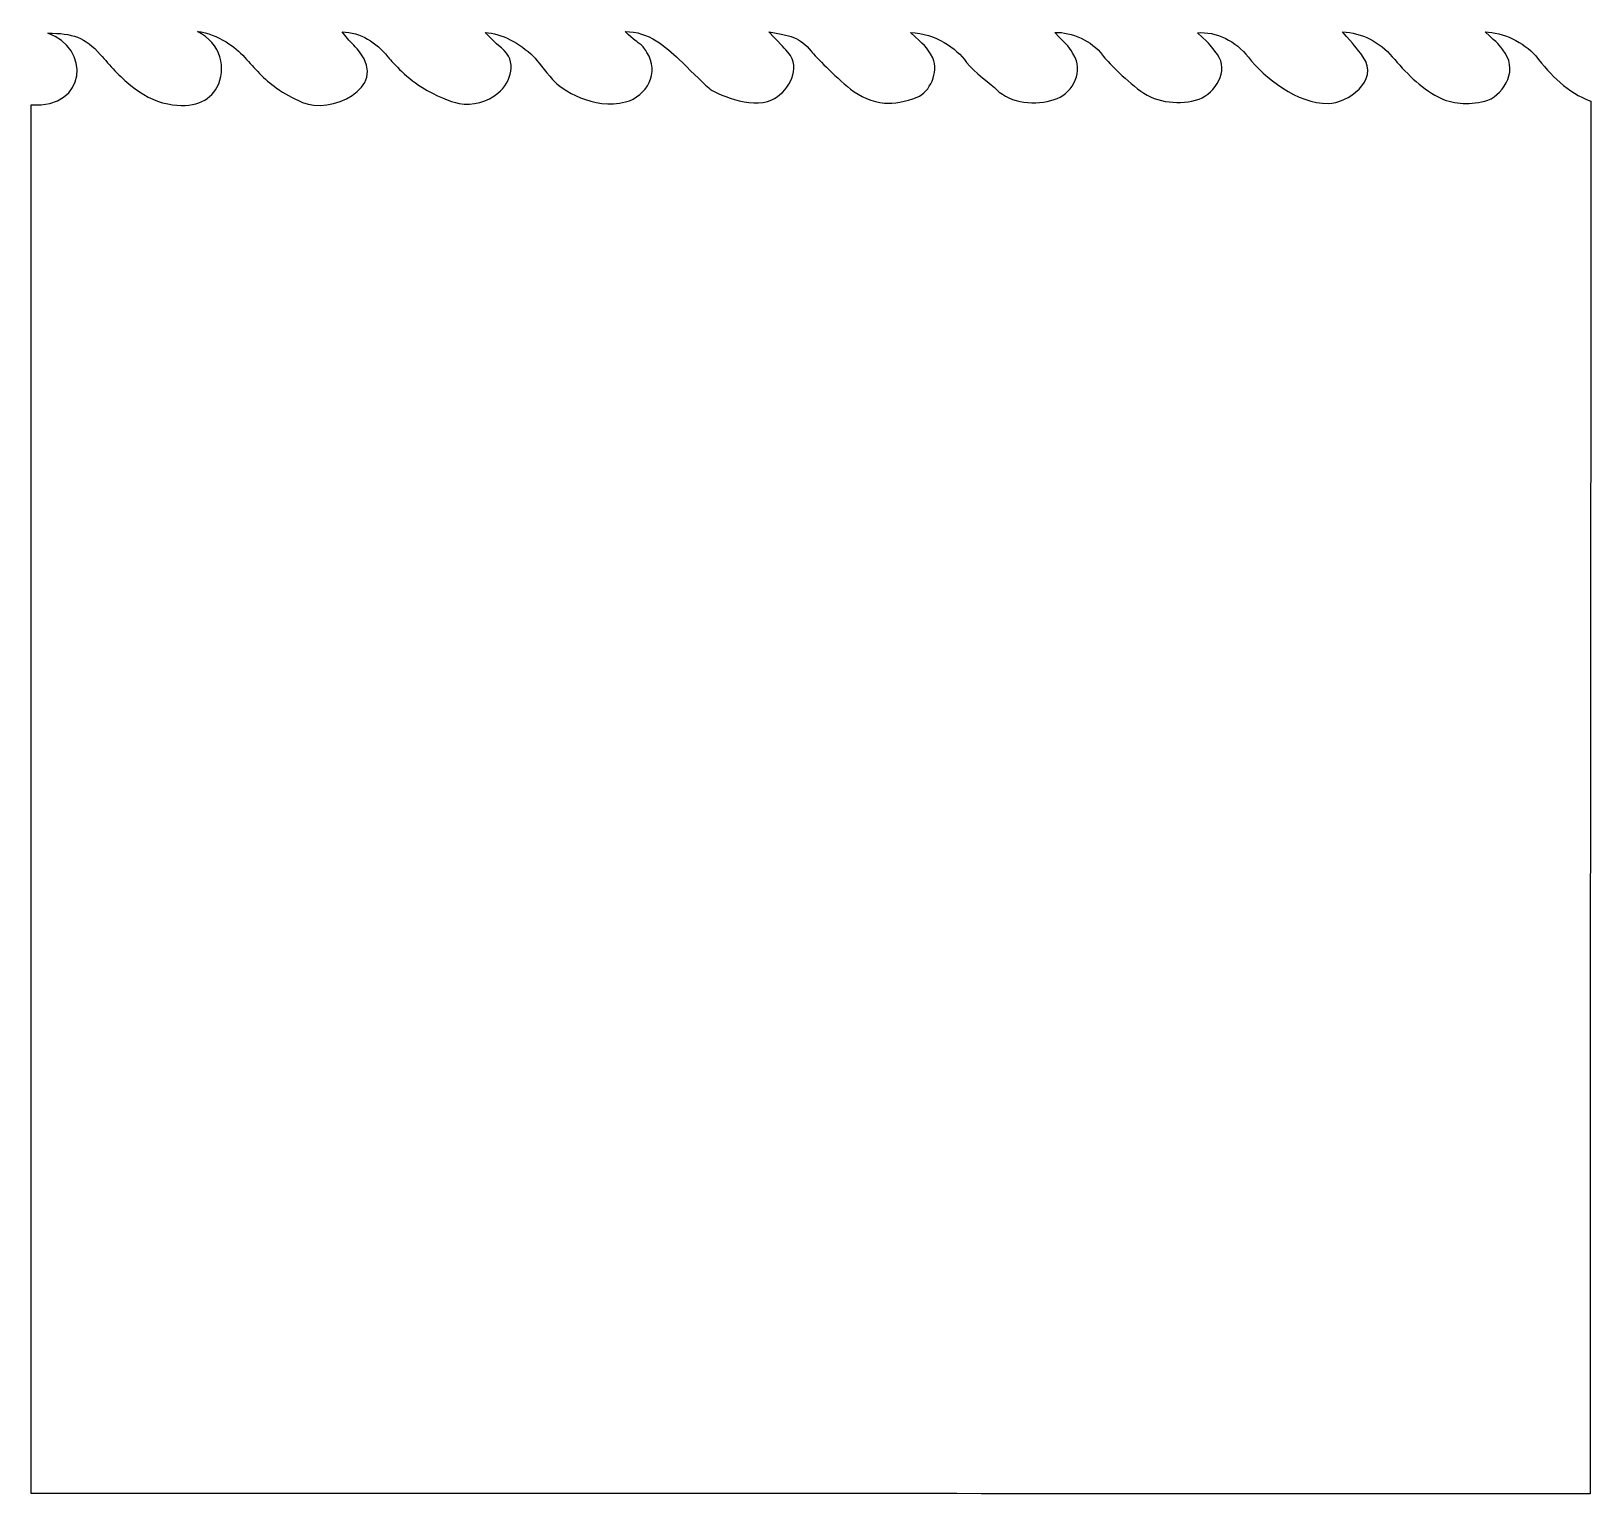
# Model space of a CAD drawing. Header units: centimetres. Extents: x -10.2 to 10.1, y -9 to 10.1.
import ezdxf

# ---------------------------------------------------------------- set-up
doc = ezdxf.new("R2010")
doc.units = ezdxf.units.CM
doc.header["$MEASUREMENT"] = 0
doc.layers.add('Layer 1', color=7, linetype='Continuous')

msp = doc.modelspace()

# ---------------------------------------------------------------- linework, layer by layer
at = {"layer": 'Layer 1'}
msp.add_open_spline([(-9.96259, 10.03424), (-9.40721, 9.85009), (-9.44147, 9.05116), (-10.17873, 9.10175), (-10.17873, 9.10175), (-10.17873, 9.10175), (-10.17873, -8.99004), (-10.17873, -8.99004), (-10.17873, -8.99004), (-3.40214, -8.99004), (3.35426, -8.99522), (10.13082, -8.99522), (10.13082, -8.99522), (10.13082, -2.91605), (10.14124, 3.06938), (10.14124, 9.14858), (10.14124, 9.14858), (9.83692, 9.26272), (9.61803, 9.48391), (9.42459, 9.73706), (9.42459, 9.73706), (9.26579, 9.91703), (8.99242, 10.04824), (8.76509, 10.04954), (8.76509, 10.04954), (8.95064, 9.87766), (8.92897, 9.91375), (9.02473, 9.7735), (9.02473, 9.7735), (9.11127, 9.64679), (9.09997, 9.5037), (9.03936, 9.38564), (9.03936, 9.38564), (8.97911, 9.26838), (8.87013, 9.17586), (8.7599, 9.14858), (8.7599, 9.14858), (8.5339, 9.09267), (8.33636, 9.11087), (8.15369, 9.2034), (8.15369, 9.2034), (7.92054, 9.32151), (7.71991, 9.53217), (7.55512, 9.72664), (7.55512, 9.72664), (7.39788, 9.91216), (7.15462, 10.04382), (6.90597, 10.04954), (6.90597, 10.04954), (7.06609, 9.86724), (7.07832, 9.86031), (7.17603, 9.72143), (7.17603, 9.72143), (7.39354, 9.41218), (6.96542, 9.11942), (6.71904, 9.11733), (6.71904, 9.11733), (6.31846, 9.11394), (5.88743, 9.45481), (5.68047, 9.72143), (5.68047, 9.72143), (5.51643, 9.93278), (5.2592, 10.05996), (5.01576, 10.03911), (5.01576, 10.03911), (5.22264, 9.85163), (5.16951, 9.89063), (5.27539, 9.75786), (5.27539, 9.75786), (5.43422, 9.54553), (5.2483, 9.25428), (5.03658, 9.17461), (5.03658, 9.17461), (4.7983, 9.095), (4.48863, 9.12191), (4.27839, 9.27875), (4.27839, 9.27875), (4.05, 9.44914), (3.84281, 9.6647), (3.77986, 9.74749), (3.77986, 9.74749), (3.63471, 9.93836), (3.38405, 10.04954), (3.15672, 10.0443), (3.15672, 10.0443), (3.33706, 9.85687), (3.34214, 9.87549), (3.42157, 9.71624), (3.42157, 9.71624), (3.52743, 9.50383), (3.36328, 9.2225), (3.15151, 9.1694), (3.15151, 9.1694), (2.91327, 9.08973), (2.58382, 9.11381), (2.39853, 9.2996), (2.39853, 9.2996), (2.34558, 9.35273), (2.09709, 9.53228), (2.00906, 9.65372), (2.00906, 9.65372), (1.87103, 9.84427), (1.60856, 10.02869), (1.27688, 10.0443), (1.27688, 10.0443), (1.45203, 9.87248), (1.48825, 9.87025), (1.56768, 9.71103), (1.56768, 9.71103), (1.64706, 9.52519), (1.53038, 9.26579), (1.36514, 9.20065), (1.36514, 9.20065), (1.2078, 9.13863), (1.06471, 9.11418), (0.93779, 9.12439), (0.93779, 9.12439), (0.78346, 9.13678), (0.61447, 9.20972), (0.49792, 9.30484), (0.49792, 9.30484), (0.27718, 9.48489), (0.04712, 9.72018), (-0.01619, 9.79956), (-0.01619, 9.79956), (-0.16243, 9.98281), (-0.29726, 10.00784), (-0.56663, 10.04954), (-0.56663, 10.04954), (-0.35981, 9.83083), (-0.39211, 9.87499), (-0.2862, 9.74225), (-0.2862, 9.74225), (-0.15388, 9.52989), (-0.33642, 9.25499), (-0.53025, 9.16421), (-0.53025, 9.16421), (-0.80621, 9.03499), (-1.27299, 9.25251), (-1.35075, 9.32042), (-1.35075, 9.32042), (-1.45563, 9.41208), (-1.60835, 9.56837), (-1.74022, 9.69539), (-1.74022, 9.69539), (-1.90222, 9.85139), (-2.13551, 10.05991), (-2.44128, 10.05472), (-2.44128, 10.05472), (-2.20326, 9.83602), (-2.2483, 9.92632), (-2.15569, 9.78395), (-2.15569, 9.78395), (-1.98678, 9.52429), (-2.15511, 9.21142), (-2.43607, 9.13815), (-2.43607, 9.13815), (-2.85033, 9.03015), (-3.27184, 9.29608), (-3.38638, 9.42983), (-3.38638, 9.42983), (-3.4835, 9.54318), (-3.58542, 9.68314), (-3.63567, 9.73188), (-3.63567, 9.73188), (-3.81288, 9.90359), (-4.05069, 10.03366), (-4.26286, 10.04239), (-4.26286, 10.04239), (-4.13269, 9.91174), (-4.16706, 9.93629), (-4.05109, 9.84123), (-4.05109, 9.84123), (-3.84098, 9.66891), (-3.91935, 9.40469), (-4.09784, 9.25277), (-4.09784, 9.25277), (-4.22899, 9.14104), (-4.42751, 9.08412), (-4.60483, 9.11966), (-4.60483, 9.11966), (-4.71972, 9.1427), (-4.90228, 9.21319), (-5.08971, 9.33082), (-5.08971, 9.33082), (-5.31334, 9.47124), (-5.49129, 9.67571), (-5.53627, 9.73188), (-5.53627, 9.73188), (-5.6769, 9.90751), (-5.88923, 10.05057), (-6.12746, 10.05057), (-6.12746, 10.05057), (-5.96474, 9.84642), (-6.00538, 9.92217), (-5.89978, 9.78913), (-5.89978, 9.78913), (-5.52125, 9.3123), (-6.29208, 8.97279), (-6.64234, 9.13297), (-6.64234, 9.13297), (-6.79659, 9.20345), (-6.86964, 9.23917), (-6.98511, 9.32042), (-6.98511, 9.32042), (-7.14309, 9.43166), (-7.27088, 9.57821), (-7.39534, 9.71624), (-7.39534, 9.71624), (-7.46921, 9.79816), (-7.5402, 9.86174), (-7.63939, 9.91931), (-7.63939, 9.91931), (-7.75819, 9.98826), (-7.87601, 10.04774), (-8.0133, 10.05472), (-8.0133, 10.05472), (-7.7035, 9.90798), (-7.62775, 9.56313), (-7.75801, 9.32696), (-7.75801, 9.32696), (-7.85696, 9.14752), (-8.07125, 9.04695), (-8.39925, 9.11151), (-8.39925, 9.11151), (-8.5811, 9.14728), (-8.73752, 9.23615), (-8.87857, 9.35038), (-8.87857, 9.35038), (-9.02473, 9.4688), (-9.1544, 9.61451), (-9.27862, 9.75659), (-9.27862, 9.75659), (-9.47608, 9.98244), (-9.64494, 10.03424), (-9.96259, 10.03424)], degree=3, knots=[0, 0, 0, 0, 0.01666667, 0.01666667, 0.01666667, 0.01666667, 0.03333333, 0.03333333, 0.03333333, 0.03333333, 0.05, 0.05, 0.05, 0.05, 0.06666667, 0.06666667, 0.06666667, 0.06666667, 0.08333333, 0.08333333, 0.08333333, 0.08333333, 0.1, 0.1, 0.1, 0.1, 0.11666667, 0.11666667, 0.11666667, 0.11666667, 0.13333333, 0.13333333, 0.13333333, 0.13333333, 0.15, 0.15, 0.15, 0.15, 0.16666667, 0.16666667, 0.16666667, 0.16666667, 0.18333333, 0.18333333, 0.18333333, 0.18333333, 0.2, 0.2, 0.2, 0.2, 0.21666667, 0.21666667, 0.21666667, 0.21666667, 0.23333333, 0.23333333, 0.23333333, 0.23333333, 0.25, 0.25, 0.25, 0.25, 0.26666667, 0.26666667, 0.26666667, 0.26666667, 0.28333333, 0.28333333, 0.28333333, 0.28333333, 0.3, 0.3, 0.3, 0.3, 0.31666667, 0.31666667, 0.31666667, 0.31666667, 0.33333333, 0.33333333, 0.33333333, 0.33333333, 0.35, 0.35, 0.35, 0.35, 0.36666667, 0.36666667, 0.36666667, 0.36666667, 0.38333333, 0.38333333, 0.38333333, 0.38333333, 0.4, 0.4, 0.4, 0.4, 0.41666667, 0.41666667, 0.41666667, 0.41666667, 0.43333333, 0.43333333, 0.43333333, 0.43333333, 0.45, 0.45, 0.45, 0.45, 0.46666667, 0.46666667, 0.46666667, 0.46666667, 0.48333333, 0.48333333, 0.48333333, 0.48333333, 0.5, 0.5, 0.5, 0.5, 0.51666667, 0.51666667, 0.51666667, 0.51666667, 0.53333333, 0.53333333, 0.53333333, 0.53333333, 0.55, 0.55, 0.55, 0.55, 0.56666667, 0.56666667, 0.56666667, 0.56666667, 0.58333333, 0.58333333, 0.58333333, 0.58333333, 0.6, 0.6, 0.6, 0.6, 0.61666667, 0.61666667, 0.61666667, 0.61666667, 0.63333333, 0.63333333, 0.63333333, 0.63333333, 0.65, 0.65, 0.65, 0.65, 0.66666667, 0.66666667, 0.66666667, 0.66666667, 0.68333333, 0.68333333, 0.68333333, 0.68333333, 0.7, 0.7, 0.7, 0.7, 0.71666667, 0.71666667, 0.71666667, 0.71666667, 0.73333333, 0.73333333, 0.73333333, 0.73333333, 0.75, 0.75, 0.75, 0.75, 0.76666667, 0.76666667, 0.76666667, 0.76666667, 0.78333333, 0.78333333, 0.78333333, 0.78333333, 0.8, 0.8, 0.8, 0.8, 0.81666667, 0.81666667, 0.81666667, 0.81666667, 0.83333333, 0.83333333, 0.83333333, 0.83333333, 0.85, 0.85, 0.85, 0.85, 0.86666667, 0.86666667, 0.86666667, 0.86666667, 0.88333333, 0.88333333, 0.88333333, 0.88333333, 0.9, 0.9, 0.9, 0.9, 0.91666667, 0.91666667, 0.91666667, 0.91666667, 0.93333333, 0.93333333, 0.93333333, 0.93333333, 0.95, 0.95, 0.95, 0.95, 0.96666667, 0.96666667, 0.96666667, 0.96666667, 1, 1, 1, 1], dxfattribs=at)

doc.saveas('drawing.dxf')
